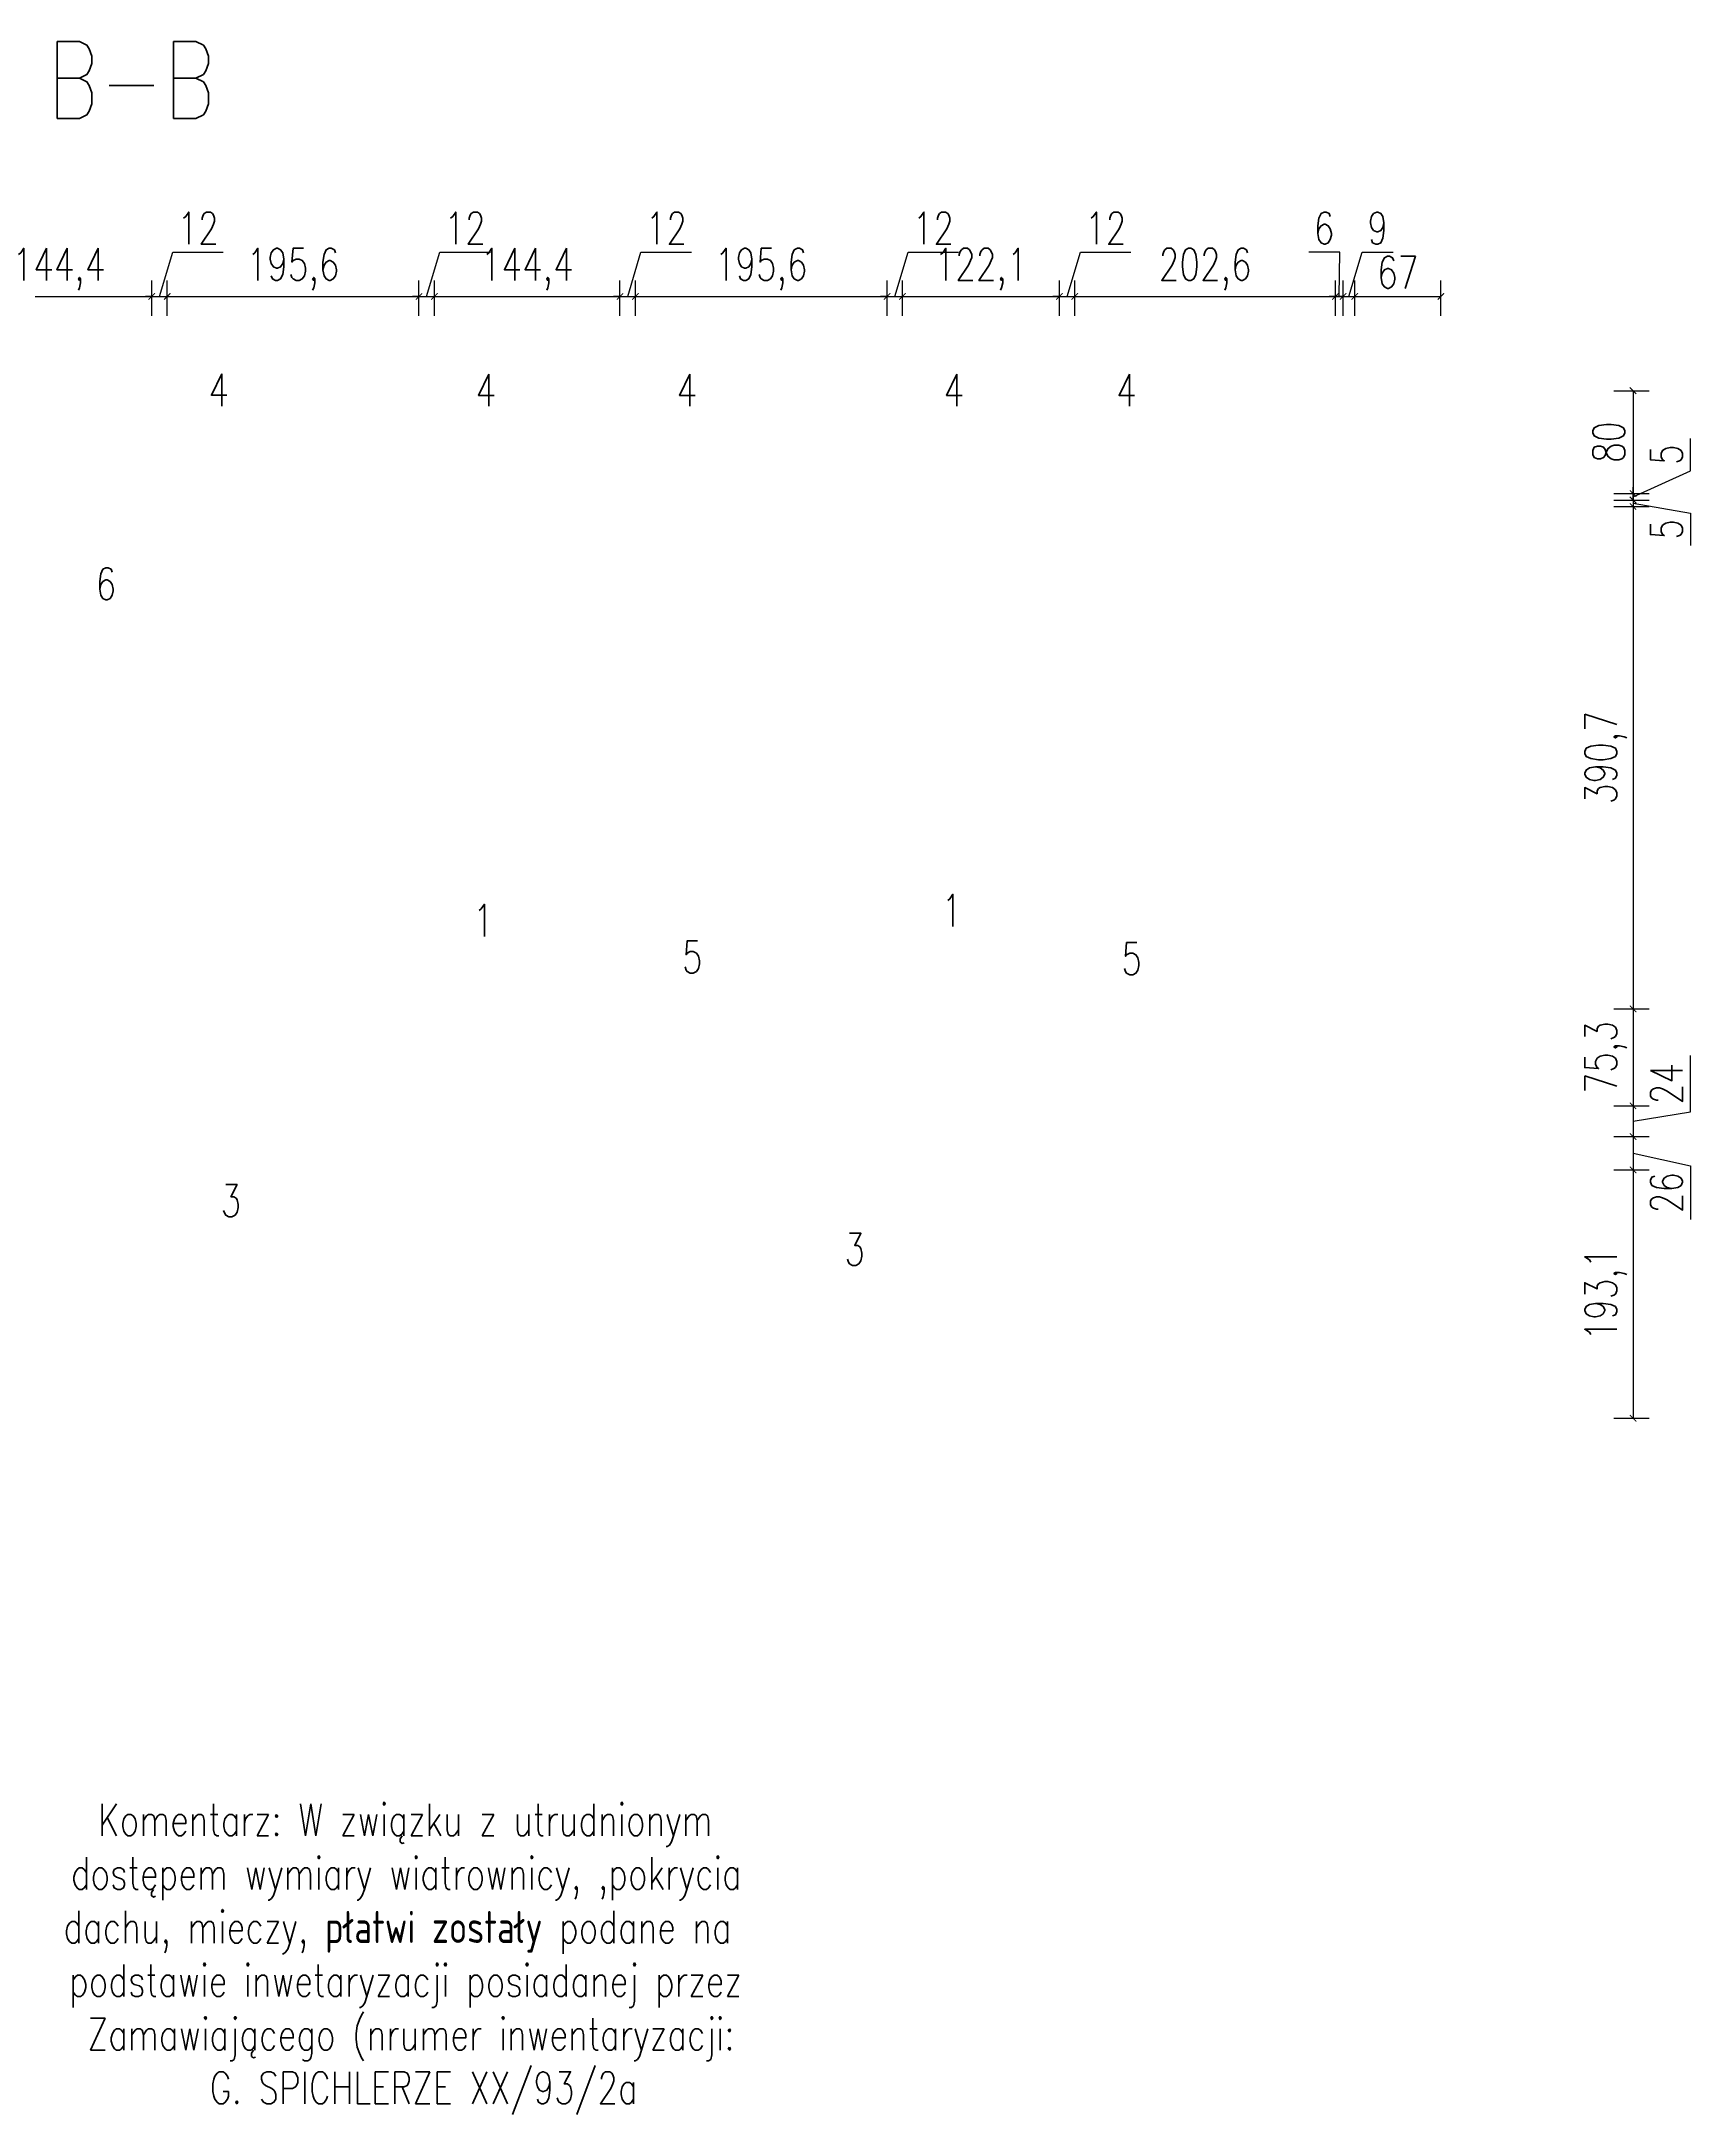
# Model space of a CAD drawing. Header units: millimetres. Extents: x -324080 to 120693, y -32448 to 53734.
# Drawn here: x -119807 to -118525, y -9676 to -8064 of the extents above; entities that cross this region are included whole.
import ezdxf

# ---------------------------------------------------------------- set-up
doc = ezdxf.new("R2010")
doc.units = ezdxf.units.MM
doc.layers.add('wymiary', color=253, linetype='Continuous', lineweight=5)
doc.styles.add('Opisowy', font='simplex.shx', dxfattribs={"width": 0.75, "height": 2.5})
doc.dimstyles.new('Opisowy', dxfattribs={"dimscale": 0, "dimtxt": 2.5, "dimasz": 0.5, "dimexe": 1.25, "dimexo": 0.625, "dimtad": 1, "dimdec": 1, "dimtxsty": 'Opisowy', "dimblk": 'ARCHTICK', "dimcen": 1, "dimadec": 0, "dimazin": 0, "dimtfac": 1, "dimtdec": 1, "dimtmove": 0, "dimatfit": 3, "dimfxl": 1.5, "dimfxlon": 1, "dimarcsym": 0})

# ---------------------------------------------------------------- blocks, each defined once
blk = doc.blocks.new('_ArchTick')
at = {"color": 0, "linetype": 'ByBlock', "const_width": 0.15}
blk.add_lwpolyline([(-0.5, -0.5), (0.5, 0.5)], dxfattribs=at)
blk = doc.blocks.new('*D568')
at = {"layer": 'Defpoints', "color": 0, "transparency": 16777216}
for p in [(-119721.1, -8262.2), (-119865.4, -8335.5), (-119721.1, -8335.3)]:
    blk.add_point(p, dxfattribs=at)
at = {"layer": 'wymiary', "color": 0, "lineweight": -2, "transparency": 16777216}
for p, q in [((-119865.4, -8277.2), (-119865.4, -8249.7)), ((-119721.1, -8277.2), (-119721.1, -8249.7)), ((-119865.4, -8262.2), (-119721.1, -8262.2))]:
    blk.add_line(p, q, dxfattribs=at)
at = {"layer": 'wymiary', "color": 0, "lineweight": -2, "transparency": 16777216, "xscale": 5, "yscale": 5, "zscale": 5, "rotation": 180}
blk.add_blockref('_ArchTick', (-119865.4, -8262.2), dxfattribs=at)
at = {"layer": 'wymiary', "color": 0, "lineweight": -2, "transparency": 16777216, "xscale": 5, "yscale": 5, "zscale": 5}
blk.add_blockref('_ArchTick', (-119721.1, -8262.2), dxfattribs=at)
at = {"layer": 'wymiary', "color": 0, "transparency": 16777216, "insert": (-119793.3, -8241.1), "char_height": 25, "attachment_point": 5, "style": 'Opisowy'}
blk.add_mtext('144,4', dxfattribs=at)
blk = doc.blocks.new('*D569')
at = {"layer": 'Defpoints', "color": 0, "transparency": 16777216}
for p in [(-119709.1, -8262.2), (-119721.1, -8335.3), (-119709.1, -8335.3)]:
    blk.add_point(p, dxfattribs=at)
at = {"layer": 'wymiary', "color": 0, "lineweight": -2, "transparency": 16777216}
for p, q in [((-119715.1, -8262.2), (-119704.8, -8227.8)), ((-119704.8, -8227.8), (-119665.5, -8227.8)), ((-119721.1, -8277.2), (-119721.1, -8249.7)), ((-119709.1, -8277.2), (-119709.1, -8249.7)), ((-119721.1, -8262.2), (-119726.1, -8262.2)), ((-119721.1, -8262.2), (-119709.1, -8262.2)), ((-119721.1, -8262.2), (-119709.1, -8262.2)), ((-119709.1, -8262.2), (-119704.1, -8262.2))]:
    blk.add_line(p, q, dxfattribs=at)
at = {"layer": 'wymiary', "color": 0, "lineweight": -2, "transparency": 16777216, "xscale": 5, "yscale": 5, "zscale": 5}
blk.add_blockref('_ArchTick', (-119721.1, -8262.2), dxfattribs=at)
at = {"layer": 'wymiary', "color": 0, "lineweight": -2, "transparency": 16777216, "xscale": 5, "yscale": 5, "zscale": 5, "rotation": 180}
blk.add_blockref('_ArchTick', (-119709.1, -8262.2), dxfattribs=at)
at = {"layer": 'wymiary', "color": 0, "transparency": 16777216, "insert": (-119685.1, -8209.1), "char_height": 25, "attachment_point": 5, "style": 'Opisowy'}
blk.add_mtext('12', dxfattribs=at)
blk = doc.blocks.new('*D570')
at = {"layer": 'Defpoints', "color": 0, "transparency": 16777216}
for p in [(-119513.4, -8262.2), (-119709.1, -8335.3), (-119513.4, -8335.5)]:
    blk.add_point(p, dxfattribs=at)
at = {"layer": 'wymiary', "color": 0, "lineweight": -2, "transparency": 16777216}
for p, q in [((-119709.1, -8277.2), (-119709.1, -8249.7)), ((-119513.4, -8277.2), (-119513.4, -8249.7)), ((-119709.1, -8262.2), (-119513.4, -8262.2))]:
    blk.add_line(p, q, dxfattribs=at)
at = {"layer": 'wymiary', "color": 0, "lineweight": -2, "transparency": 16777216, "xscale": 5, "yscale": 5, "zscale": 5, "rotation": 180}
blk.add_blockref('_ArchTick', (-119709.1, -8262.2), dxfattribs=at)
at = {"layer": 'wymiary', "color": 0, "lineweight": -2, "transparency": 16777216, "xscale": 5, "yscale": 5, "zscale": 5}
blk.add_blockref('_ArchTick', (-119513.4, -8262.2), dxfattribs=at)
at = {"layer": 'wymiary', "color": 0, "transparency": 16777216, "insert": (-119611.3, -8241.1), "char_height": 25, "attachment_point": 5, "style": 'Opisowy'}
blk.add_mtext('195,6', dxfattribs=at)
blk = doc.blocks.new('*D571')
at = {"layer": 'Defpoints', "color": 0, "transparency": 16777216}
for p in [(-119501.4, -8262.2), (-119513.4, -8335.5), (-119501.4, -8335.5)]:
    blk.add_point(p, dxfattribs=at)
at = {"layer": 'wymiary', "color": 0, "lineweight": -2, "transparency": 16777216}
for p, q in [((-119507.4, -8262.2), (-119497.1, -8227.8)), ((-119497.1, -8227.8), (-119457.8, -8227.8)), ((-119513.4, -8277.2), (-119513.4, -8249.7)), ((-119501.4, -8277.2), (-119501.4, -8249.7)), ((-119513.4, -8262.2), (-119518.4, -8262.2)), ((-119513.4, -8262.2), (-119501.4, -8262.2)), ((-119513.4, -8262.2), (-119501.4, -8262.2)), ((-119501.4, -8262.2), (-119496.4, -8262.2))]:
    blk.add_line(p, q, dxfattribs=at)
at = {"layer": 'wymiary', "color": 0, "lineweight": -2, "transparency": 16777216, "xscale": 5, "yscale": 5, "zscale": 5}
blk.add_blockref('_ArchTick', (-119513.4, -8262.2), dxfattribs=at)
at = {"layer": 'wymiary', "color": 0, "lineweight": -2, "transparency": 16777216, "xscale": 5, "yscale": 5, "zscale": 5, "rotation": 180}
blk.add_blockref('_ArchTick', (-119501.4, -8262.2), dxfattribs=at)
at = {"layer": 'wymiary', "color": 0, "transparency": 16777216, "insert": (-119477.5, -8209.1), "char_height": 25, "attachment_point": 5, "style": 'Opisowy'}
blk.add_mtext('12', dxfattribs=at)
blk = doc.blocks.new('*D572')
at = {"layer": 'Defpoints', "color": 0, "transparency": 16777216}
for p in [(-119357.1, -8262.2), (-119501.4, -8335.5), (-119357.1, -8335.5)]:
    blk.add_point(p, dxfattribs=at)
at = {"layer": 'wymiary', "color": 0, "lineweight": -2, "transparency": 16777216}
for p, q in [((-119501.4, -8277.2), (-119501.4, -8249.7)), ((-119357.1, -8277.2), (-119357.1, -8249.7)), ((-119501.4, -8262.2), (-119357.1, -8262.2))]:
    blk.add_line(p, q, dxfattribs=at)
at = {"layer": 'wymiary', "color": 0, "lineweight": -2, "transparency": 16777216, "xscale": 5, "yscale": 5, "zscale": 5, "rotation": 180}
blk.add_blockref('_ArchTick', (-119501.4, -8262.2), dxfattribs=at)
at = {"layer": 'wymiary', "color": 0, "lineweight": -2, "transparency": 16777216, "xscale": 5, "yscale": 5, "zscale": 5}
blk.add_blockref('_ArchTick', (-119357.1, -8262.2), dxfattribs=at)
at = {"layer": 'wymiary', "color": 0, "transparency": 16777216, "insert": (-119429.3, -8241.1), "char_height": 25, "attachment_point": 5, "style": 'Opisowy'}
blk.add_mtext('144,4', dxfattribs=at)
blk = doc.blocks.new('*D573')
at = {"layer": 'Defpoints', "color": 0, "transparency": 16777216}
for p in [(-119345.1, -8262.2), (-119357.1, -8335.5), (-119345.1, -8335.5)]:
    blk.add_point(p, dxfattribs=at)
at = {"layer": 'wymiary', "color": 0, "lineweight": -2, "transparency": 16777216}
for p, q in [((-119351.1, -8262.2), (-119340.8, -8227.8)), ((-119340.8, -8227.8), (-119301.5, -8227.8)), ((-119357.1, -8277.2), (-119357.1, -8249.7)), ((-119345.1, -8277.2), (-119345.1, -8249.7)), ((-119357.1, -8262.2), (-119362.1, -8262.2)), ((-119357.1, -8262.2), (-119345.1, -8262.2)), ((-119357.1, -8262.2), (-119345.1, -8262.2)), ((-119345.1, -8262.2), (-119340.1, -8262.2))]:
    blk.add_line(p, q, dxfattribs=at)
at = {"layer": 'wymiary', "color": 0, "lineweight": -2, "transparency": 16777216, "xscale": 5, "yscale": 5, "zscale": 5}
blk.add_blockref('_ArchTick', (-119357.1, -8262.2), dxfattribs=at)
at = {"layer": 'wymiary', "color": 0, "lineweight": -2, "transparency": 16777216, "xscale": 5, "yscale": 5, "zscale": 5, "rotation": 180}
blk.add_blockref('_ArchTick', (-119345.1, -8262.2), dxfattribs=at)
at = {"layer": 'wymiary', "color": 0, "transparency": 16777216, "insert": (-119321.1, -8209.1), "char_height": 25, "attachment_point": 5, "style": 'Opisowy'}
blk.add_mtext('12', dxfattribs=at)
blk = doc.blocks.new('*D574')
at = {"layer": 'Defpoints', "color": 0, "transparency": 16777216}
for p in [(-119149.4, -8262.2), (-119345.1, -8335.5), (-119149.4, -8335.5)]:
    blk.add_point(p, dxfattribs=at)
at = {"layer": 'wymiary', "color": 0, "lineweight": -2, "transparency": 16777216}
for p, q in [((-119345.1, -8277.2), (-119345.1, -8249.7)), ((-119149.4, -8277.2), (-119149.4, -8249.7)), ((-119345.1, -8262.2), (-119149.4, -8262.2))]:
    blk.add_line(p, q, dxfattribs=at)
at = {"layer": 'wymiary', "color": 0, "lineweight": -2, "transparency": 16777216, "xscale": 5, "yscale": 5, "zscale": 5, "rotation": 180}
blk.add_blockref('_ArchTick', (-119345.1, -8262.2), dxfattribs=at)
at = {"layer": 'wymiary', "color": 0, "lineweight": -2, "transparency": 16777216, "xscale": 5, "yscale": 5, "zscale": 5}
blk.add_blockref('_ArchTick', (-119149.4, -8262.2), dxfattribs=at)
at = {"layer": 'wymiary', "color": 0, "transparency": 16777216, "insert": (-119247.3, -8241.1), "char_height": 25, "attachment_point": 5, "style": 'Opisowy'}
blk.add_mtext('195,6', dxfattribs=at)
blk = doc.blocks.new('*D575')
at = {"layer": 'Defpoints', "color": 0, "transparency": 16777216}
for p in [(-119137.4, -8262.2), (-119149.4, -8335.5), (-119137.4, -8335.5)]:
    blk.add_point(p, dxfattribs=at)
at = {"layer": 'wymiary', "color": 0, "lineweight": -2, "transparency": 16777216}
for p, q in [((-119143.4, -8262.2), (-119133.1, -8227.8)), ((-119133.1, -8227.8), (-119093.8, -8227.8)), ((-119149.4, -8277.2), (-119149.4, -8249.7)), ((-119137.4, -8277.2), (-119137.4, -8249.7)), ((-119149.4, -8262.2), (-119154.4, -8262.2)), ((-119149.4, -8262.2), (-119137.4, -8262.2)), ((-119149.4, -8262.2), (-119137.4, -8262.2)), ((-119137.4, -8262.2), (-119132.4, -8262.2))]:
    blk.add_line(p, q, dxfattribs=at)
at = {"layer": 'wymiary', "color": 0, "lineweight": -2, "transparency": 16777216, "xscale": 5, "yscale": 5, "zscale": 5}
blk.add_blockref('_ArchTick', (-119149.4, -8262.2), dxfattribs=at)
at = {"layer": 'wymiary', "color": 0, "lineweight": -2, "transparency": 16777216, "xscale": 5, "yscale": 5, "zscale": 5, "rotation": 180}
blk.add_blockref('_ArchTick', (-119137.4, -8262.2), dxfattribs=at)
at = {"layer": 'wymiary', "color": 0, "transparency": 16777216, "insert": (-119113.5, -8209.1), "char_height": 25, "attachment_point": 5, "style": 'Opisowy'}
blk.add_mtext('12', dxfattribs=at)
blk = doc.blocks.new('*D576')
at = {"layer": 'Defpoints', "color": 0, "transparency": 16777216}
for p in [(-119015.4, -8262.2), (-119137.4, -8335.5), (-119015.4, -8335.5)]:
    blk.add_point(p, dxfattribs=at)
at = {"layer": 'wymiary', "color": 0, "lineweight": -2, "transparency": 16777216}
for p, q in [((-119137.4, -8277.2), (-119137.4, -8249.7)), ((-119015.4, -8277.2), (-119015.4, -8249.7)), ((-119137.4, -8262.2), (-119015.4, -8262.2))]:
    blk.add_line(p, q, dxfattribs=at)
at = {"layer": 'wymiary', "color": 0, "lineweight": -2, "transparency": 16777216, "xscale": 5, "yscale": 5, "zscale": 5, "rotation": 180}
blk.add_blockref('_ArchTick', (-119137.4, -8262.2), dxfattribs=at)
at = {"layer": 'wymiary', "color": 0, "lineweight": -2, "transparency": 16777216, "xscale": 5, "yscale": 5, "zscale": 5}
blk.add_blockref('_ArchTick', (-119015.4, -8262.2), dxfattribs=at)
at = {"layer": 'wymiary', "color": 0, "transparency": 16777216, "insert": (-119076.4, -8241.1), "char_height": 25, "attachment_point": 5, "style": 'Opisowy'}
blk.add_mtext('122,1', dxfattribs=at)
blk = doc.blocks.new('*D577')
at = {"layer": 'Defpoints', "color": 0, "transparency": 16777216}
for p in [(-119003.4, -8262.2), (-119015.4, -8335.5), (-119003.4, -8335.5)]:
    blk.add_point(p, dxfattribs=at)
at = {"layer": 'wymiary', "color": 0, "lineweight": -2, "transparency": 16777216}
for p, q in [((-119009.4, -8262.2), (-118999.1, -8227.8)), ((-118999.1, -8227.8), (-118959.8, -8227.8)), ((-119015.4, -8277.2), (-119015.4, -8249.7)), ((-119003.4, -8277.2), (-119003.4, -8249.7)), ((-119015.4, -8262.2), (-119020.4, -8262.2)), ((-119015.4, -8262.2), (-119003.4, -8262.2)), ((-119015.4, -8262.2), (-119003.4, -8262.2)), ((-119003.4, -8262.2), (-118998.4, -8262.2))]:
    blk.add_line(p, q, dxfattribs=at)
at = {"layer": 'wymiary', "color": 0, "lineweight": -2, "transparency": 16777216, "xscale": 5, "yscale": 5, "zscale": 5}
blk.add_blockref('_ArchTick', (-119015.4, -8262.2), dxfattribs=at)
at = {"layer": 'wymiary', "color": 0, "lineweight": -2, "transparency": 16777216, "xscale": 5, "yscale": 5, "zscale": 5, "rotation": 180}
blk.add_blockref('_ArchTick', (-119003.4, -8262.2), dxfattribs=at)
at = {"layer": 'wymiary', "color": 0, "transparency": 16777216, "insert": (-118979.4, -8209.1), "char_height": 25, "attachment_point": 5, "style": 'Opisowy'}
blk.add_mtext('12', dxfattribs=at)
blk = doc.blocks.new('*D578')
at = {"layer": 'Defpoints', "color": 0, "transparency": 16777216}
for p in [(-118800.8, -8262.2), (-119003.4, -8335.5), (-118800.8, -8335.5)]:
    blk.add_point(p, dxfattribs=at)
at = {"layer": 'wymiary', "color": 0, "lineweight": -2, "transparency": 16777216}
for p, q in [((-119003.4, -8277.2), (-119003.4, -8249.7)), ((-118800.8, -8277.2), (-118800.8, -8249.7)), ((-119003.4, -8262.2), (-118800.8, -8262.2))]:
    blk.add_line(p, q, dxfattribs=at)
at = {"layer": 'wymiary', "color": 0, "lineweight": -2, "transparency": 16777216, "xscale": 5, "yscale": 5, "zscale": 5, "rotation": 180}
blk.add_blockref('_ArchTick', (-119003.4, -8262.2), dxfattribs=at)
at = {"layer": 'wymiary', "color": 0, "lineweight": -2, "transparency": 16777216, "xscale": 5, "yscale": 5, "zscale": 5}
blk.add_blockref('_ArchTick', (-118800.8, -8262.2), dxfattribs=at)
at = {"layer": 'wymiary', "color": 0, "transparency": 16777216, "insert": (-118902.1, -8241.1), "char_height": 25, "attachment_point": 5, "style": 'Opisowy'}
blk.add_mtext('202,6', dxfattribs=at)
blk = doc.blocks.new('*D579')
at = {"layer": 'Defpoints', "color": 0, "transparency": 16777216}
for p in [(-118794.8, -8262.2), (-118800.8, -8335.5), (-118794.8, -8335.5)]:
    blk.add_point(p, dxfattribs=at)
at = {"layer": 'wymiary', "color": 0, "lineweight": -2, "transparency": 16777216}
for p, q in [((-118797.5, -8227.8), (-118821.6, -8227.8)), ((-118797.8, -8262.2), (-118797.5, -8227.8)), ((-118800.8, -8277.2), (-118800.8, -8249.7)), ((-118794.8, -8277.2), (-118794.8, -8249.7)), ((-118800.8, -8262.2), (-118805.8, -8262.2)), ((-118800.8, -8262.2), (-118794.8, -8262.2)), ((-118800.8, -8262.2), (-118794.8, -8262.2)), ((-118794.8, -8262.2), (-118789.8, -8262.2))]:
    blk.add_line(p, q, dxfattribs=at)
at = {"layer": 'wymiary', "color": 0, "lineweight": -2, "transparency": 16777216, "xscale": 5, "yscale": 5, "zscale": 5}
blk.add_blockref('_ArchTick', (-118800.8, -8262.2), dxfattribs=at)
at = {"layer": 'wymiary', "color": 0, "lineweight": -2, "transparency": 16777216, "xscale": 5, "yscale": 5, "zscale": 5, "rotation": 180}
blk.add_blockref('_ArchTick', (-118794.8, -8262.2), dxfattribs=at)
at = {"layer": 'wymiary', "color": 0, "transparency": 16777216, "insert": (-118809.6, -8209.1), "char_height": 25, "attachment_point": 5, "style": 'Opisowy'}
blk.add_mtext('6', dxfattribs=at)
blk = doc.blocks.new('*D580')
at = {"layer": 'Defpoints', "color": 0, "transparency": 16777216}
for p in [(-118785.8, -8262.2), (-118794.8, -8335.5), (-118785.8, -8345.9)]:
    blk.add_point(p, dxfattribs=at)
at = {"layer": 'wymiary', "color": 0, "lineweight": -2, "transparency": 16777216}
for p, q in [((-118790.3, -8262.2), (-118780, -8227.8)), ((-118780, -8227.8), (-118755.8, -8227.8)), ((-118794.8, -8277.2), (-118794.8, -8249.7)), ((-118785.8, -8277.2), (-118785.8, -8249.7)), ((-118794.8, -8262.2), (-118799.8, -8262.2)), ((-118794.8, -8262.2), (-118785.8, -8262.2)), ((-118794.8, -8262.2), (-118785.8, -8262.2)), ((-118785.8, -8262.2), (-118780.8, -8262.2))]:
    blk.add_line(p, q, dxfattribs=at)
at = {"layer": 'wymiary', "color": 0, "lineweight": -2, "transparency": 16777216, "xscale": 5, "yscale": 5, "zscale": 5}
blk.add_blockref('_ArchTick', (-118794.8, -8262.2), dxfattribs=at)
at = {"layer": 'wymiary', "color": 0, "lineweight": -2, "transparency": 16777216, "xscale": 5, "yscale": 5, "zscale": 5, "rotation": 180}
blk.add_blockref('_ArchTick', (-118785.8, -8262.2), dxfattribs=at)
at = {"layer": 'wymiary', "color": 0, "transparency": 16777216, "insert": (-118767.9, -8209.1), "char_height": 25, "attachment_point": 5, "style": 'Opisowy'}
blk.add_mtext('9', dxfattribs=at)
blk = doc.blocks.new('*D581')
at = {"layer": 'Defpoints', "color": 0, "transparency": 16777216}
for p in [(-118718.8, -8262.2), (-118785.8, -8345.9), (-118718.8, -8416.5)]:
    blk.add_point(p, dxfattribs=at)
at = {"layer": 'wymiary', "color": 0, "lineweight": -2, "transparency": 16777216}
for p, q in [((-118785.8, -8277.2), (-118785.8, -8249.7)), ((-118718.8, -8277.2), (-118718.8, -8249.7)), ((-118785.8, -8262.2), (-118718.8, -8262.2))]:
    blk.add_line(p, q, dxfattribs=at)
at = {"layer": 'wymiary', "color": 0, "lineweight": -2, "transparency": 16777216, "xscale": 5, "yscale": 5, "zscale": 5, "rotation": 180}
blk.add_blockref('_ArchTick', (-118785.8, -8262.2), dxfattribs=at)
at = {"layer": 'wymiary', "color": 0, "lineweight": -2, "transparency": 16777216, "xscale": 5, "yscale": 5, "zscale": 5}
blk.add_blockref('_ArchTick', (-118718.8, -8262.2), dxfattribs=at)
at = {"layer": 'wymiary', "color": 0, "transparency": 16777216, "insert": (-118752.3, -8243.4), "char_height": 25, "attachment_point": 5, "style": 'Opisowy'}
blk.add_mtext('67', dxfattribs=at)
blk = doc.blocks.new('*D582')
at = {"layer": 'Defpoints', "color": 0, "transparency": 16777216}
for p in [(-118718.4, -8335.5), (-118706.4, -8415.5), (-118569.4, -8415.5)]:
    blk.add_point(p, dxfattribs=at)
at = {"layer": 'wymiary', "color": 0, "lineweight": -2, "transparency": 16777216}
for p, q in [((-118584.4, -8335.5), (-118556.9, -8335.5)), ((-118569.4, -8335.5), (-118569.4, -8415.5)), ((-118584.4, -8415.5), (-118556.9, -8415.5))]:
    blk.add_line(p, q, dxfattribs=at)
at = {"layer": 'wymiary', "color": 0, "lineweight": -2, "transparency": 16777216, "xscale": 5, "yscale": 5, "zscale": 5}
for p, rotation in [((-118569.4, -8335.5), 90), ((-118569.4, -8415.5), 270)]:
    blk.add_blockref('_ArchTick', p, dxfattribs=dict(at, rotation=rotation))
at = {"layer": 'wymiary', "color": 0, "transparency": 16777216, "insert": (-118588.2, -8375.5), "char_height": 25, "attachment_point": 5, "rotation": 90, "style": 'Opisowy'}
blk.add_mtext('80', dxfattribs=at)
blk = doc.blocks.new('*D583')
at = {"layer": 'Defpoints', "color": 0, "transparency": 16777216}
for p in [(-118706.4, -8415.5), (-118646.4, -8420.5), (-118569.4, -8420.5)]:
    blk.add_point(p, dxfattribs=at)
at = {"layer": 'wymiary', "color": 0, "lineweight": -2, "transparency": 16777216}
for p, q in [((-118524.7, -8397.7), (-118524.7, -8372.7)), ((-118569.4, -8418), (-118524.7, -8397.7)), ((-118569.4, -8415.5), (-118569.4, -8410.5)), ((-118584.4, -8415.5), (-118556.9, -8415.5)), ((-118584.4, -8420.5), (-118556.9, -8420.5)), ((-118569.4, -8415.5), (-118569.4, -8420.5)), ((-118569.4, -8415.5), (-118569.4, -8420.5)), ((-118569.4, -8420.5), (-118569.4, -8425.5))]:
    blk.add_line(p, q, dxfattribs=at)
at = {"layer": 'wymiary', "color": 0, "lineweight": -2, "transparency": 16777216, "xscale": 5, "yscale": 5, "zscale": 5}
for p, rotation in [((-118569.4, -8415.5), 270), ((-118569.4, -8420.5), 90)]:
    blk.add_blockref('_ArchTick', p, dxfattribs=dict(at, rotation=rotation))
at = {"layer": 'wymiary', "color": 0, "transparency": 16777216, "insert": (-118543.4, -8385.2), "char_height": 25, "attachment_point": 5, "rotation": 90, "style": 'Opisowy'}
blk.add_mtext('5', dxfattribs=at)
blk = doc.blocks.new('*D584')
at = {"layer": 'Defpoints', "color": 0, "transparency": 16777216}
for p in [(-118651.4, -8425.5), (-118646.4, -8420.5), (-118569.4, -8425.5)]:
    blk.add_point(p, dxfattribs=at)
at = {"layer": 'wymiary', "color": 0, "lineweight": -2, "transparency": 16777216}
for p, q in [((-118584.4, -8420.5), (-118556.9, -8420.5)), ((-118584.4, -8425.5), (-118556.9, -8425.5)), ((-118569.4, -8420.5), (-118569.4, -8415.5)), ((-118569.4, -8420.5), (-118569.4, -8425.5)), ((-118569.4, -8420.5), (-118569.4, -8425.5)), ((-118569.4, -8423), (-118524.7, -8430.8)), ((-118569.4, -8425.5), (-118569.4, -8430.5)), ((-118524.7, -8430.8), (-118524.7, -8455.8))]:
    blk.add_line(p, q, dxfattribs=at)
at = {"layer": 'wymiary', "color": 0, "lineweight": -2, "transparency": 16777216, "xscale": 5, "yscale": 5, "zscale": 5}
for p, rotation in [((-118569.4, -8420.5), 270), ((-118569.4, -8425.5), 90)]:
    blk.add_blockref('_ArchTick', p, dxfattribs=dict(at, rotation=rotation))
at = {"layer": 'wymiary', "color": 0, "transparency": 16777216, "insert": (-118543.4, -8443.3), "char_height": 25, "attachment_point": 5, "rotation": 90, "style": 'Opisowy'}
blk.add_mtext('5', dxfattribs=at)
blk = doc.blocks.new('*D585')
at = {"layer": 'Defpoints', "color": 0, "transparency": 16777216}
for p in [(-118651.4, -8425.5), (-118706.4, -8816.2), (-118569.4, -8816.2)]:
    blk.add_point(p, dxfattribs=at)
at = {"layer": 'wymiary', "color": 0, "lineweight": -2, "transparency": 16777216}
for p, q in [((-118584.4, -8425.5), (-118556.9, -8425.5)), ((-118569.4, -8425.5), (-118569.4, -8816.2)), ((-118584.4, -8816.2), (-118556.9, -8816.2))]:
    blk.add_line(p, q, dxfattribs=at)
at = {"layer": 'wymiary', "color": 0, "lineweight": -2, "transparency": 16777216, "xscale": 5, "yscale": 5, "zscale": 5}
for p, rotation in [((-118569.4, -8425.5), 90), ((-118569.4, -8816.2), 270)]:
    blk.add_blockref('_ArchTick', p, dxfattribs=dict(at, rotation=rotation))
at = {"layer": 'wymiary', "color": 0, "transparency": 16777216, "insert": (-118590.6, -8620.8), "char_height": 25, "attachment_point": 5, "rotation": 90, "style": 'Opisowy'}
blk.add_mtext('390,7', dxfattribs=at)
blk = doc.blocks.new('*D586')
at = {"layer": 'Defpoints', "color": 0, "transparency": 16777216}
for p in [(-118706.4, -8816.2), (-118706.4, -8891.5), (-118569.4, -8891.5)]:
    blk.add_point(p, dxfattribs=at)
at = {"layer": 'wymiary', "color": 0, "lineweight": -2, "transparency": 16777216}
for p, q in [((-118584.4, -8816.2), (-118556.9, -8816.2)), ((-118569.4, -8816.2), (-118569.4, -8891.5)), ((-118584.4, -8891.5), (-118556.9, -8891.5))]:
    blk.add_line(p, q, dxfattribs=at)
at = {"layer": 'wymiary', "color": 0, "lineweight": -2, "transparency": 16777216, "xscale": 5, "yscale": 5, "zscale": 5}
for p, rotation in [((-118569.4, -8816.2), 90), ((-118569.4, -8891.5), 270)]:
    blk.add_blockref('_ArchTick', p, dxfattribs=dict(at, rotation=rotation))
at = {"layer": 'wymiary', "color": 0, "transparency": 16777216, "insert": (-118590.6, -8853.8), "char_height": 25, "attachment_point": 5, "rotation": 90, "style": 'Opisowy'}
blk.add_mtext('75,3', dxfattribs=at)
blk = doc.blocks.new('*D587')
at = {"layer": 'Defpoints', "color": 0, "transparency": 16777216}
for p in [(-118706.4, -8891.5), (-118706.4, -8915.5), (-118569.4, -8915.5)]:
    blk.add_point(p, dxfattribs=at)
at = {"layer": 'wymiary', "color": 0, "lineweight": -2, "transparency": 16777216}
for p, q in [((-118524.7, -8896.3), (-118524.7, -8852.5)), ((-118584.4, -8891.5), (-118556.9, -8891.5)), ((-118569.4, -8891.5), (-118569.4, -8915.5)), ((-118569.4, -8903.5), (-118524.7, -8896.3)), ((-118584.4, -8915.5), (-118556.9, -8915.5))]:
    blk.add_line(p, q, dxfattribs=at)
at = {"layer": 'wymiary', "color": 0, "lineweight": -2, "transparency": 16777216, "xscale": 5, "yscale": 5, "zscale": 5}
for p, rotation in [((-118569.4, -8891.5), 90), ((-118569.4, -8915.5), 270)]:
    blk.add_blockref('_ArchTick', p, dxfattribs=dict(at, rotation=rotation))
at = {"layer": 'wymiary', "color": 0, "transparency": 16777216, "insert": (-118543.4, -8874.4), "char_height": 25, "attachment_point": 5, "rotation": 90, "style": 'Opisowy'}
blk.add_mtext('24', dxfattribs=at)
blk = doc.blocks.new('*D588')
at = {"layer": 'Defpoints', "color": 0, "transparency": 16777216}
for p in [(-118707.8, -8915.5), (-118706.4, -8941.4), (-118569.4, -8941.4)]:
    blk.add_point(p, dxfattribs=at)
at = {"layer": 'wymiary', "color": 0, "lineweight": -2, "transparency": 16777216}
for p, q in [((-118584.4, -8915.5), (-118556.9, -8915.5)), ((-118569.4, -8915.5), (-118569.4, -8941.4)), ((-118569.4, -8928.4), (-118524.7, -8938.1)), ((-118584.4, -8941.4), (-118556.9, -8941.4)), ((-118524.7, -8938.1), (-118524.7, -8980))]:
    blk.add_line(p, q, dxfattribs=at)
at = {"layer": 'wymiary', "color": 0, "lineweight": -2, "transparency": 16777216, "xscale": 5, "yscale": 5, "zscale": 5}
for p, rotation in [((-118569.4, -8915.5), 90), ((-118569.4, -8941.4), 270)]:
    blk.add_blockref('_ArchTick', p, dxfattribs=dict(at, rotation=rotation))
at = {"layer": 'wymiary', "color": 0, "transparency": 16777216, "insert": (-118543.4, -8959), "char_height": 25, "attachment_point": 5, "rotation": 90, "style": 'Opisowy'}
blk.add_mtext('26', dxfattribs=at)
blk = doc.blocks.new('*D589')
at = {"layer": 'Defpoints', "color": 0, "transparency": 16777216}
for p in [(-118706.4, -8941.4), (-118706.4, -9134.5), (-118569.4, -9134.5)]:
    blk.add_point(p, dxfattribs=at)
at = {"layer": 'wymiary', "color": 0, "lineweight": -2, "transparency": 16777216}
for p, q in [((-118584.4, -8941.4), (-118556.9, -8941.4)), ((-118569.4, -8941.4), (-118569.4, -9134.5)), ((-118584.4, -9134.5), (-118556.9, -9134.5))]:
    blk.add_line(p, q, dxfattribs=at)
at = {"layer": 'wymiary', "color": 0, "lineweight": -2, "transparency": 16777216, "xscale": 5, "yscale": 5, "zscale": 5}
for p, rotation in [((-118569.4, -8941.4), 90), ((-118569.4, -9134.5), 270)]:
    blk.add_blockref('_ArchTick', p, dxfattribs=dict(at, rotation=rotation))
at = {"layer": 'wymiary', "color": 0, "transparency": 16777216, "insert": (-118590.6, -9037.9), "char_height": 25, "attachment_point": 5, "rotation": 90, "style": 'Opisowy'}
blk.add_mtext('193,1', dxfattribs=at)

msp = doc.modelspace()

# ---------------------------------------------------------------- texts
at = {"insert": (-119802.47, -8063.94), "char_height": 60, "attachment_point": 1, "style": 'Opisowy'}
msp.add_mtext_dynamic_manual_height_columns('B-B', width=324.4776, gutter_width=125, heights=[0], dxfattribs=at)
at = {"lineweight": 20, "char_height": 25, "attachment_point": 1, "style": 'Opisowy'}
for s, insert, width in [('\\pi11.38397;4', (-119688.5, -8322.39), 36.1608), ('\\pi11.38397;4', (-119480.87, -8322.55), 36.1608), ('\\pi11.38397;4', (-119324.5, -8322.55), 36.1608), ('\\pi11.38397;4', (-119116.87, -8322.55), 36.1608), ('\\pi11.38397;4', (-118982.82, -8322.55), 36.1608), ('\\pi12.27683;6', (-119777.05, -8473.13), 36.1608), ('\\pi15.84826;1', (-119487.2, -8734.78), 36.1608), ('\\pi15.84826;1', (-119122.85, -8727.03), 36.1608), ('\\pi11.8304;5', (-119320.72, -8763.31), 36.1608), ('\\pi11.8304;5', (-118979.03, -8764.56), 36.1608), ('\\pi17.45021;3', (-119685.09, -8952.73), 47.4004), ('\\pi17.45021;3', (-119200.09, -8990.58), 47.4004), ('\\pi59.14463;Komentarz: W związku z utrudnionym \\P\\pi38.16249;dostępem wymiary wiatrownicy, ,pokrycia \\P\\pi32.35891;dachu, mieczy, płatwi zostały podane na \\P\\pi36.8232;podstawie inwetaryzacji posiadanej przez \\P\\pi51.10891;Zamawiającego (nrumer inwentaryzacji: \\P\\pi146.1982;G. SPICHLERZE XX/93/2a ', (-119822.18, -9434.15), 661.1464)]:
    msp.add_mtext(s, dxfattribs=dict(at, insert=insert, width=width))

# ---------------------------------------------------------------- dimensions: what is measured, and where the dimension line sits
at = {"layer": 'wymiary'}
for base, p1, p2, picture, middle in [((-119709.07, -8262.19), (-119721.07, -8335.3), (-119709.07, -8335.3), '*D569', (-119698.51, -8209.07)), ((-119501.45, -8262.19), (-119513.45, -8335.46), (-119501.45, -8335.46), '*D571', (-119490.88, -8209.07)), ((-119345.07, -8262.19), (-119357.07, -8335.46), (-119345.07, -8335.46), '*D573', (-119334.51, -8209.07)), ((-119137.45, -8262.19), (-119149.45, -8335.46), (-119137.45, -8335.46), '*D575', (-119126.88, -8209.07)), ((-119003.39, -8262.19), (-119015.39, -8335.46), (-119003.39, -8335.46), '*D577', (-118992.83, -8209.07)), ((-118785.76, -8262.19), (-118794.76, -8335.46), (-118785.76, -8345.89), '*D580', (-118773.7, -8209.07)), ((-119721.07, -8262.19), (-119865.45, -8335.46), (-119721.07, -8335.3), '*D568', (-119793.26, -8241.06)), ((-119513.45, -8262.19), (-119709.07, -8335.3), (-119513.45, -8335.46), '*D570', (-119611.26, -8241.06)), ((-119357.07, -8262.19), (-119501.45, -8335.46), (-119357.07, -8335.46), '*D572', (-119429.26, -8241.06)), ((-119149.45, -8262.19), (-119345.07, -8335.46), (-119149.45, -8335.46), '*D574', (-119247.26, -8241.06)), ((-119015.39, -8262.19), (-119137.45, -8335.46), (-119015.39, -8335.46), '*D576', (-119076.42, -8241.06)), ((-118800.76, -8262.19), (-119003.39, -8335.46), (-118800.76, -8335.46), '*D578', (-118902.08, -8241.06)), ((-118718.76, -8262.19), (-118785.76, -8345.89), (-118718.76, -8416.46), '*D581', (-118752.26, -8243.44))]:
    dim = msp.add_linear_dim(base=base, p1=p1, p2=p2, dimstyle='Opisowy', dxfattribs=at)
    dim.commit()
    dim.dimension.update_dxf_attribs({"geometry": picture, "text_midpoint": middle})
dim = msp.add_linear_dim(base=(-118794.76, -8262.19), p1=(-118800.76, -8335.46), p2=(-118794.76, -8335.46), dimstyle='Opisowy', dxfattribs=at)
dim.commit()
dim.dimension.update_dxf_attribs({"geometry": '*D579', "text_midpoint": (-118803.77, -8227.82), "dimtype": 160})
for base, p1, p2, picture, middle in [((-118569.42, -8415.46), (-118718.42, -8335.46), (-118706.42, -8415.46), '*D582', (-118588.17, -8375.46)), ((-118569.42, -8816.17), (-118651.42, -8425.46), (-118706.42, -8816.17), '*D585', (-118590.55, -8620.81)), ((-118569.42, -8891.46), (-118706.42, -8816.17), (-118706.42, -8891.46), '*D586', (-118590.55, -8853.81)), ((-118569.42, -9134.46), (-118706.42, -8941.38), (-118706.42, -9134.46), '*D589', (-118590.55, -9037.92))]:
    dim = msp.add_linear_dim(base=base, p1=p1, p2=p2, angle=90, dimstyle='Opisowy', dxfattribs=at)
    dim.commit()
    dim.dimension.update_dxf_attribs({"geometry": picture, "text_midpoint": middle})
for base, p1, p2, picture, middle in [((-118569.42, -8420.46), (-118706.42, -8415.46), (-118646.42, -8420.46), '*D583', (-118524.7, -8391.47)), ((-118569.42, -8425.46), (-118646.42, -8420.46), (-118651.42, -8425.46), '*D584', (-118524.7, -8437.09)), ((-118569.42, -8915.46), (-118706.42, -8891.46), (-118706.42, -8915.46), '*D587', (-118524.7, -8890.04))]:
    dim = msp.add_linear_dim(base=base, p1=p1, p2=p2, angle=90, dimstyle='Opisowy', dxfattribs=at)
    dim.commit()
    dim.dimension.update_dxf_attribs({"geometry": picture, "text_midpoint": middle, "dimtype": 160})
dim = msp.add_linear_dim(base=(-118569.42, -8941.38), p1=(-118707.79, -8915.46), p2=(-118706.42, -8941.38), angle=90, text='26', dimstyle='Opisowy', dxfattribs=at)
dim.commit()
dim.dimension.update_dxf_attribs({"geometry": '*D588', "text_midpoint": (-118524.7, -8944.31), "dimtype": 160})

doc.saveas('drawing.dxf')
